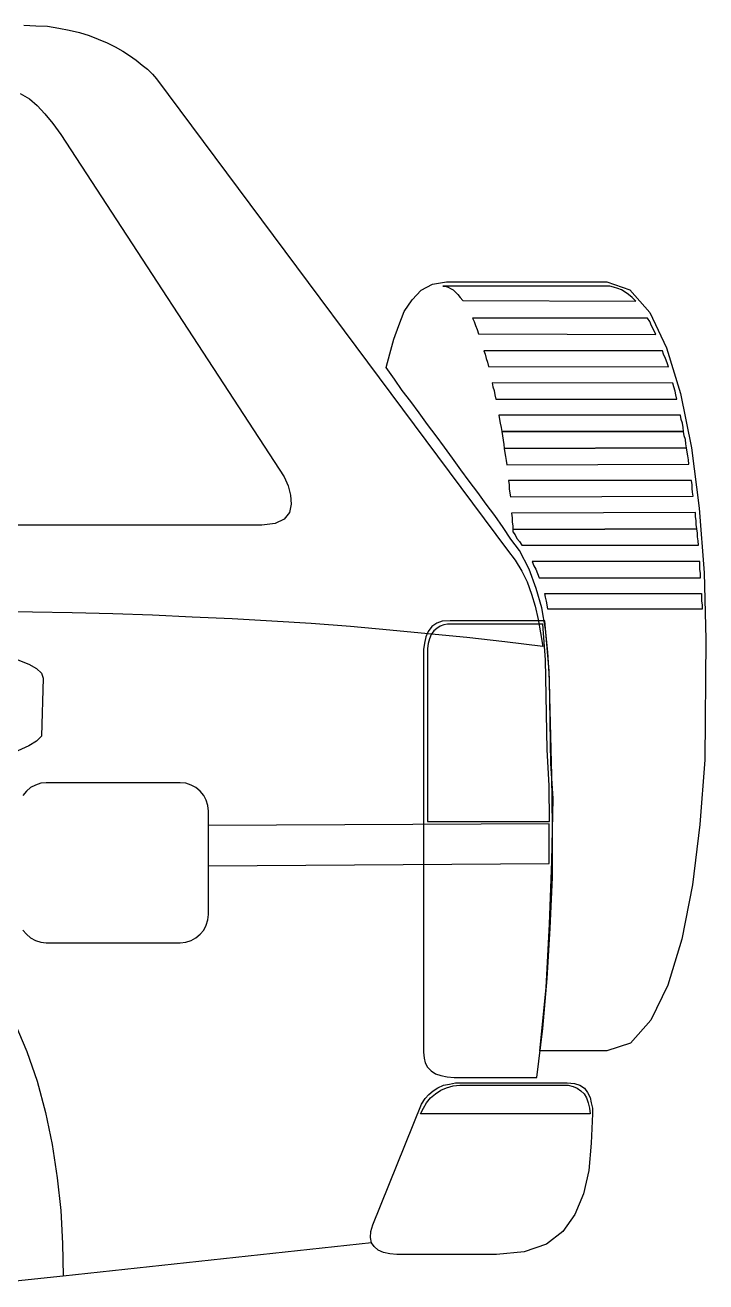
# Model space of a CAD drawing. Header units: millimetres. Extents: x 116290 to 180258, y 22146 to 121276.
# Drawn here: x 124839 to 125581, y 49166 to 50534 of the extents above; entities that cross this region are included whole.
import ezdxf

# ---------------------------------------------------------------- set-up
doc = ezdxf.new("R2010")
doc.units = ezdxf.units.MM

# ---------------------------------------------------------------- blocks, each defined once
blk = doc.blocks.new('A$C0482550F')
for p, q in [((4073.5, 1919.4), (4086.7, 1918.7)), ((4086.7, 1918.7), (4099.2, 1918.1)), ((4099.2, 1918.1), (4111.7, 1916.1)), ((4111.7, 1916.1), (4122.8, 1914.1)), ((4122.8, 1914.1), (4134, 1911.5)), ((4134, 1911.5), (4144.5, 1908.2)), ((4144.5, 1908.2), (4154.4, 1904.3)), ((4154.4, 1904.3), (4164.3, 1900.3)), ((4164.3, 1900.3), (4172.8, 1895.7)), ((4172.8, 1895.7), (4181.3, 1891.1)), ((4181.3, 1891.1), (4188.6, 1886.5)), ((4188.6, 1886.5), (4195.8, 1881.3)), ((4195.8, 1881.3), (4202.4, 1876)), ((4202.4, 1876), (4208.3, 1871.4)), ((4208.3, 1871.4), (4213.5, 1866.1)), ((4213.5, 1866.1), (4218.1, 1860.9)), ((4218.1, 1860.9), (4600, 1348.2)), ((4069.6, 1845.1), (4079.5, 1839.2)), ((4079.5, 1839.2), (4088, 1832)), ((4088, 1832), (4096.5, 1822.8)), ((4096.5, 1822.8), (4105.1, 1812.2)), ((4105.1, 1812.2), (4113.6, 1800.4)), ((4113.6, 1800.4), (4351.6, 1436.3)), ((4496.2, 1620.3), (4506, 1630.8)), ((4506, 1630.8), (4518.5, 1637.4)), ((4518.5, 1637.4), (4533.6, 1640.1)), ((4707.1, 1635.5), (4529.7, 1635.5)), ((4529.7, 1635.5), (4532.3, 1635.5)), ((4532.3, 1635.5), (4535.6, 1634.1)), ((4533.6, 1640.1), (4708.4, 1640.1)), ((4535.6, 1634.1), (4538.2, 1632.8)), ((4538.2, 1632.8), (4540.9, 1631.5)), ((4540.9, 1631.5), (4543.5, 1628.9)), ((4543.5, 1628.9), (4546.1, 1626.2)), ((4711.7, 1635.5), (4707.1, 1635.5)), ((4708.4, 1640.1), (4733.4, 1631.5)), ((4715.7, 1634.1), (4711.7, 1635.5)), ((4720.3, 1632.8), (4715.7, 1634.1)), ((4724.2, 1631.5), (4720.3, 1632.8)), ((4728.2, 1628.9), (4724.2, 1631.5)), ((4732.1, 1626.2), (4728.2, 1628.9)), ((4733.4, 1631.5), (4755.1, 1606.5)), ((4487.6, 1607.9), (4496.2, 1620.3)), ((4546.1, 1626.2), (4548.7, 1623)), ((4548.7, 1623), (4551.4, 1619.7)), ((4551.4, 1619.7), (4740, 1619)), ((4736, 1623), (4732.1, 1626.2)), ((4740, 1619), (4736, 1623)), ((4481.7, 1592.7), (4487.6, 1607.9)), ((4752.5, 1600.6), (4561.9, 1600.6)), ((4561.9, 1600.6), (4563.9, 1596.7)), ((4755.1, 1596.7), (4752.5, 1600.6)), ((4755.1, 1606.5), (4773.5, 1568.4)), ((4476.4, 1577.6), (4481.7, 1592.7)), ((4563.9, 1596.7), (4565.2, 1592.7)), ((4565.2, 1592.7), (4567.1, 1588.1)), ((4567.1, 1588.1), (4568.5, 1583.5)), ((4757.1, 1592.1), (4755.1, 1596.7)), ((4759.7, 1587.5), (4757.1, 1592.1)), ((4761.7, 1582.9), (4759.7, 1587.5)), ((4471.9, 1561.8), (4476.4, 1577.6)), ((4568.5, 1583.5), (4761.7, 1582.9)), ((4467.9, 1546.7), (4471.9, 1561.8)), ((4768.9, 1565.1), (4574.4, 1565.1)), ((4574.4, 1565.1), (4575.7, 1561.2)), ((4575.7, 1561.2), (4577, 1556.6)), ((4770.2, 1561.2), (4768.9, 1565.1)), ((4772.2, 1556.6), (4770.2, 1561.2)), ((4773.5, 1568.4), (4788.6, 1518.5)), ((4477.1, 1534.2), (4467.9, 1546.7)), ((4577, 1556.6), (4578.3, 1552.6)), ((4578.3, 1552.6), (4579.6, 1548)), ((4579.6, 1548), (4775.5, 1547.4)), ((4774.2, 1552), (4772.2, 1556.6)), ((4775.5, 1547.4), (4774.2, 1552)), ((4485.6, 1521.7), (4477.1, 1534.2)), ((4494.8, 1509.9), (4485.6, 1521.7)), ((4780.1, 1529.6), (4583.6, 1530.3)), ((4583.6, 1530.3), (4584.2, 1525.7)), ((4584.2, 1525.7), (4585.5, 1521.7)), ((4585.5, 1521.7), (4586.2, 1517.1)), ((4781.4, 1525.7), (4780.1, 1529.6)), ((4782.7, 1521.1), (4781.4, 1525.7)), ((4783.4, 1517.1), (4782.7, 1521.1)), ((4788.6, 1518.5), (4800.5, 1459.3)), ((4504.1, 1497.4), (4494.8, 1509.9)), ((4586.2, 1517.1), (4587.5, 1512.5)), ((4587.5, 1512.5), (4784.7, 1512.5)), ((4784.7, 1512.5), (4783.4, 1517.1)), ((4513.2, 1484.9), (4504.1, 1497.4)), ((4788.6, 1494.8), (4590.8, 1494.8)), ((4590.8, 1494.8), (4591.5, 1490.2)), ((4789.3, 1490.2), (4788.6, 1494.8)), ((4522.4, 1472.4), (4513.2, 1484.9)), ((4591.5, 1490.2), (4592.1, 1486.3)), ((4592.1, 1486.3), (4593.4, 1481.7)), ((4593.4, 1481.7), (4594.1, 1477.1)), ((4791.9, 1477.1), (4594.1, 1477.1)), ((4594.1, 1477.1), (4594.7, 1472.4)), ((4594.1, 1477.1), (4791.9, 1477.1)), ((4790.6, 1486.3), (4789.3, 1490.2)), ((4791.3, 1481.7), (4790.6, 1486.3)), ((4791.9, 1477.1), (4791.3, 1481.7)), ((4792.6, 1472.4), (4791.9, 1477.1)), ((4531.7, 1460), (4522.4, 1472.4)), ((4594.7, 1472.4), (4595.4, 1467.8)), ((4595.4, 1467.8), (4596.1, 1463.2)), ((4793.9, 1468.5), (4792.6, 1472.4)), ((4794.5, 1463.9), (4793.9, 1468.5)), ((4795.2, 1459.3), (4794.5, 1463.9)), ((4540.2, 1448.1), (4531.7, 1460)), ((4596.1, 1463.2), (4596.7, 1458.7)), ((4795.2, 1459.3), (4596.7, 1458.7)), ((4596.7, 1458.7), (4795.2, 1459.3)), ((4596.7, 1458.7), (4597.4, 1454.1)), ((4597.4, 1454.1), (4598, 1450.1)), ((4598, 1450.1), (4598.7, 1445.5)), ((4795.9, 1454.7), (4795.2, 1459.3)), ((4796.5, 1450.8), (4795.9, 1454.7)), ((4797.2, 1446.2), (4796.5, 1450.8)), ((4800.5, 1459.3), (4809, 1393.6)), ((4351.6, 1436.3), (4356.8, 1427.8)), ((4549.4, 1435.6), (4540.2, 1448.1)), ((4598.7, 1445.5), (4599.3, 1440.9)), ((4599.3, 1440.9), (4797.8, 1441.6)), ((4797.8, 1441.6), (4797.2, 1446.2)), ((4356.8, 1427.8), (4361.4, 1417.9)), ((4558.6, 1423.1), (4549.4, 1435.6)), ((4567.8, 1410.7), (4558.6, 1423.1)), ((4800.5, 1423.8), (4601.3, 1423.8)), ((4601.3, 1423.8), (4602, 1419.2)), ((4801.1, 1419.2), (4800.5, 1423.8)), ((4361.4, 1417.9), (4364, 1408)), ((4577, 1398.2), (4567.8, 1410.7)), ((4602, 1419.2), (4602, 1414.6)), ((4602, 1414.6), (4602.6, 1410)), ((4602.6, 1410), (4603.3, 1406.1)), ((4801.1, 1415.3), (4801.1, 1419.2)), ((4801.8, 1411.3), (4801.1, 1415.3)), ((4802.4, 1406.7), (4801.8, 1411.3)), ((4364.7, 1398.2), (4362.7, 1389)), ((4364, 1408), (4364.7, 1398.2)), ((4586.2, 1385.7), (4577, 1398.2)), ((4603.3, 1406.1), (4802.4, 1406.7)), ((4356.8, 1381.8), (4347, 1377.2)), ((4362.7, 1389), (4356.8, 1381.8)), ((4595.4, 1372.6), (4586.2, 1385.7)), ((4805, 1389), (4604.6, 1388.3)), ((4604.6, 1388.3), (4605.3, 1383.1)), ((4605.3, 1383.1), (4605.3, 1378.5)), ((4805, 1384.4), (4805, 1389)), ((4805.7, 1380.4), (4805, 1384.4)), ((4809, 1393.6), (4814.3, 1323.3)), ((4332.5, 1375.2), (3327.6, 1375.2)), ((4347, 1377.2), (4332.5, 1375.2)), ((4603.9, 1360.1), (4595.4, 1372.6)), ((4605.3, 1378.5), (4605.9, 1374.5)), ((4605.9, 1374.5), (4605.9, 1370.6)), ((4806.4, 1371.2), (4605.9, 1370.6)), ((4605.9, 1370.6), (4806.4, 1371.2)), ((4605.9, 1370.6), (4605.9, 1369.9)), ((4605.9, 1369.9), (4605.9, 1369.3)), ((4605.9, 1369.3), (4605.9, 1368.6)), ((4605.9, 1368.6), (4605.9, 1368)), ((4605.9, 1368), (4608.5, 1364.7)), ((4805.7, 1375.8), (4805.7, 1380.4)), ((4806.4, 1371.2), (4805.7, 1375.8)), ((4807, 1366.6), (4806.4, 1371.2)), ((4613.2, 1347.6), (4603.9, 1360.1)), ((4608.5, 1364.7), (4610.5, 1360.7)), ((4610.5, 1360.7), (4613.2, 1357.4)), ((4613.2, 1357.4), (4615.8, 1353.5)), ((4807, 1362.7), (4807, 1366.6)), ((4807.7, 1358.1), (4807, 1362.7)), ((4808.3, 1353.5), (4807.7, 1358.1)), ((4600, 1348.2), (4608.5, 1337.1)), ((4623.7, 1327.2), (4613.2, 1347.6)), ((4615.8, 1353.5), (4808.3, 1353.5)), ((4608.5, 1337.1), (4615.8, 1325.2)), ((4631.5, 1306.2), (4623.7, 1327.2)), ((4809.7, 1335.7), (4626.9, 1335.7)), ((4626.9, 1335.7), (4628.9, 1331.1)), ((4628.9, 1331.1), (4630.9, 1327.2)), ((4630.9, 1327.2), (4632.9, 1322.6)), ((4809.7, 1331.1), (4809.7, 1335.7)), ((4809.7, 1327.2), (4809.7, 1331.1)), ((4810.3, 1322.6), (4809.7, 1327.2)), ((4615.8, 1325.2), (4621.7, 1313.4)), ((4621.7, 1313.4), (4626.3, 1300.3)), ((4632.9, 1322.6), (4634.8, 1318)), ((4634.8, 1318), (4810.3, 1318)), ((4810.3, 1318), (4810.3, 1322.6)), ((4814.3, 1323.3), (4816.2, 1251)), ((4626.3, 1300.3), (4630.2, 1287.1)), ((4637.5, 1285.1), (4631.5, 1306.2)), ((4641.4, 1297), (4640.8, 1300.9)), ((4640.8, 1300.9), (4811.6, 1300.9)), ((4811.6, 1300.9), (4811.6, 1296.3)), ((4630.2, 1287.1), (4633.5, 1272.7)), ((4642.7, 1292.4), (4641.4, 1297)), ((4643.4, 1288.4), (4642.7, 1292.4)), ((4644, 1283.8), (4643.4, 1288.4)), ((4811.6, 1296.3), (4811.6, 1292.4)), ((4811.6, 1292.4), (4812.3, 1288.4)), ((4812.3, 1288.4), (4812.3, 1283.8)), ((4082.8, 1280.5), (4038.7, 1281.2)), ((4126.1, 1279.9), (4082.8, 1280.5)), ((4170.2, 1278.6), (4126.1, 1279.9)), ((4213.5, 1277.2), (4170.2, 1278.6)), ((4256.9, 1275.3), (4213.5, 1277.2)), ((4300.3, 1273.3), (4256.9, 1275.3)), ((4343.7, 1270.7), (4300.3, 1273.3)), ((4633.5, 1272.7), (4636.1, 1258.2)), ((4641.4, 1262.1), (4637.5, 1285.1)), ((4812.3, 1283.8), (4644, 1283.8)), ((4386.4, 1268.1), (4343.7, 1270.7)), ((4429.1, 1264.8), (4386.4, 1268.1)), ((4471.9, 1260.8), (4429.1, 1264.8)), ((4513.9, 1256.9), (4471.9, 1260.8)), ((4513.9, 1259.5), (4511.3, 1253.6)), ((4517.8, 1264.8), (4513.9, 1259.5)), ((4519.8, 1260.2), (4517.2, 1256.2)), ((4523.1, 1268.7), (4517.8, 1264.8)), ((4523.1, 1262.8), (4519.8, 1260.2)), ((4529, 1270.7), (4523.1, 1268.7)), ((4527, 1265.4), (4523.1, 1262.8)), ((4531, 1266.7), (4527, 1265.4)), ((4537.6, 1271.3), (4529, 1270.7)), ((4534.9, 1267.4), (4531, 1266.7)), ((4638.8, 1267.4), (4534.9, 1267.4)), ((4640.8, 1271.3), (4537.6, 1271.3)), ((4641.4, 1228.6), (4638.8, 1267.4)), ((4645.4, 1216.8), (4640.8, 1271.3)), ((4644, 1237.2), (4641.4, 1262.1)), ((4509.9, 1247), (4508.7, 1239.8)), ((4511.3, 1253.6), (4509.9, 1247)), ((4513.9, 1246.4), (4513.2, 1241.1)), ((4556, 1252.9), (4513.9, 1256.9)), ((4515.2, 1251.6), (4513.9, 1246.4)), ((4517.2, 1256.2), (4515.2, 1251.6)), ((4597.4, 1248.3), (4556, 1252.9)), ((4638.8, 1243.1), (4597.4, 1248.3)), ((4636.1, 1258.2), (4638.8, 1243.1)), ((4816.2, 1251), (4814.9, 1119.9)), ((4508.7, 1239.8), (4508.7, 1231.9)), ((4508.7, 1231.9), (4508.7, 801.8)), ((4513.2, 1241.1), (4513.2, 1052.9)), ((4646, 1208.2), (4644, 1237.2)), ((4067, 1228.6), (4078.8, 1224)), ((4078.8, 1224), (4087.4, 1219.4)), ((4087.4, 1219.4), (4092.6, 1214.2)), ((4643.4, 1131.1), (4641.4, 1228.6)), ((4092.6, 1214.2), (4094.6, 1208.9)), ((4094.6, 1208.9), (4092.6, 1145.6)), ((4648.6, 1102.8), (4645.4, 1216.8)), ((4647.3, 1116), (4646, 1208.2)), ((4087.4, 1140.3), (4078.8, 1135)), ((4092.6, 1145.6), (4087.4, 1140.3)), ((4078.8, 1135), (4067, 1129.8)), ((4645.4, 1091.7), (4643.4, 1131.1)), ((4650, 1077.9), (4647.3, 1116)), ((4814.9, 1119.9), (4809.7, 1049.6)), ((4092, 1094.3), (4086, 1092.3)), ((4097.9, 1094.9), (4092, 1094.3)), ((4243.8, 1094.9), (4097.9, 1094.9)), ((4249.7, 1094.3), (4243.8, 1094.9)), ((4255.6, 1092.3), (4249.7, 1094.3)), ((4649.3, 1047.6), (4648.6, 1102.8)), ((4076.2, 1085.8), (4072.2, 1081.1)), ((4080.8, 1089.7), (4076.2, 1085.8)), ((4086, 1092.3), (4080.8, 1089.7)), ((4260.9, 1089.7), (4255.6, 1092.3)), ((4265.5, 1085.8), (4260.9, 1089.7)), ((4269.4, 1081.1), (4265.5, 1085.8)), ((4272, 1075.9), (4269.4, 1081.1)), ((4646, 1052.9), (4645.4, 1091.7)), ((4274, 1070), (4272, 1075.9)), ((4274.7, 1064.1), (4274, 1070)), ((4648.6, 1009.5), (4650, 1077.9)), ((4274.7, 951.7), (4274.7, 1064.1)), ((4645.4, 1050.2), (4274.7, 1048.3)), ((4513.2, 1052.9), (4646, 1052.9)), ((4645.4, 1006.9), (4645.4, 1050.2)), ((4649.3, 991.8), (4649.3, 1047.6)), ((4809.7, 1049.6), (4801.8, 983.9)), ((4274.7, 1004.4), (4645.4, 1006.9)), ((4646, 941.1), (4648.6, 1009.5)), ((4646.7, 936.6), (4649.3, 991.8)), ((4801.8, 983.9), (4789.9, 924.7)), ((4272, 939.8), (4274, 945.7)), ((4274, 945.7), (4274.7, 951.7)), ((4072.2, 934.6), (4076.2, 930)), ((4265.5, 930), (4269.4, 934.6)), ((4269.4, 934.6), (4272, 939.8)), ((4642.1, 872.1), (4646, 941.1)), ((4643.4, 882), (4646.7, 936.6)), ((4076.2, 930), (4080.8, 926)), ((4080.8, 926), (4086, 923.4)), ((4086, 923.4), (4092, 921.4)), ((4092, 921.4), (4097.9, 920.8)), ((4097.9, 920.8), (4243.8, 920.8)), ((4243.8, 920.8), (4249.7, 921.4)), ((4249.7, 921.4), (4255.6, 923.4)), ((4255.6, 923.4), (4260.9, 926)), ((4260.9, 926), (4265.5, 930)), ((4789.9, 924.7), (4774.8, 874.8)), ((4638.8, 827.4), (4643.4, 882)), ((4635.5, 803.1), (4642.1, 872.1)), ((4774.8, 874.8), (4756.4, 836.6)), ((4756.4, 836.6), (4734.1, 811.7)), ((4063.7, 833.4), (4076.8, 802.5)), ((4632.2, 774.2), (4638.8, 827.4)), ((4734.1, 811.7), (4708.4, 803.1)), ((4076.8, 802.5), (4088, 770.3)), ((4508.7, 801.8), (4509.3, 795.2)), ((4509.3, 795.2), (4510.6, 790)), ((4708.4, 803.1), (4635.5, 803.1)), ((4510.6, 790), (4513.2, 785.4)), ((4513.2, 785.4), (4517.2, 781.4)), ((4517.2, 781.4), (4521.8, 778.2)), ((4088, 770.3), (4097.2, 736.1)), ((4521.8, 778.2), (4527.7, 776.2)), ((4527.7, 776.2), (4534.3, 774.9)), ((4530.3, 765.7), (4536.9, 767)), ((4534.3, 774.9), (4542.2, 774.2)), ((4536.9, 767), (4543.5, 768.3)), ((4542.2, 774.2), (4632.2, 774.2)), ((4543.5, 768.3), (4551.4, 768.3)), ((4551.4, 768.3), (4665.1, 768.3)), ((4665.1, 768.3), (4673, 767.6)), ((4673, 767.6), (4678.9, 765.7)), ((4510.6, 751.2), (4514.6, 755.8)), ((4514.6, 755.8), (4519.2, 759.7)), ((4516.5, 751.9), (4521.8, 756.5)), ((4519.2, 759.7), (4524.4, 763)), ((4521.8, 756.5), (4527.7, 760.4)), ((4524.4, 763), (4530.3, 765.7)), ((4527.7, 760.4), (4533.6, 763)), ((4533.6, 763), (4540.9, 765)), ((4540.9, 765), (4548.1, 765.7)), ((4548.1, 765.7), (4666.4, 765.7)), ((4666.4, 765.7), (4671.6, 764.3)), ((4671.6, 764.3), (4676.2, 762.4)), ((4676.2, 762.4), (4680.2, 759.7)), ((4678.9, 765.7), (4684.1, 762.4)), ((4680.2, 759.7), (4683.5, 756.5)), ((4683.5, 756.5), (4686.1, 751.9)), ((4684.1, 762.4), (4687.4, 757.8)), ((4687.4, 757.8), (4690.1, 752.5)), ((4690.1, 752.5), (4691.4, 746.6)), ((4453.4, 613.9), (4506.7, 745.3)), ((4505.3, 734.8), (4508.7, 740.7)), ((4506.7, 745.3), (4510.6, 751.2)), ((4508.7, 740.7), (4511.9, 746.6)), ((4511.9, 746.6), (4516.5, 751.9)), ((4686.1, 751.9), (4688.1, 746.6)), ((4688.1, 746.6), (4689.4, 740.7)), ((4689.4, 740.7), (4690.1, 734.8)), ((4691.4, 746.6), (4692.7, 740.7)), ((4692.7, 740.7), (4692.7, 734.8)), ((4097.2, 736.1), (4104.4, 701.3)), ((4690.1, 734.8), (4505.3, 734.8)), ((4692.7, 734.8), (4691.4, 702.6)), ((4104.4, 701.3), (4109.7, 665.1)), ((4691.4, 702.6), (4688.7, 673)), ((4688.7, 673), (4682.8, 647.4)), ((4109.7, 665.1), (4113.6, 629.6)), ((4682.8, 647.4), (4673.6, 625)), ((4113.6, 629.6), (4115.6, 593.5)), ((4673.6, 625), (4660.5, 606.6)), ((4450.8, 600.1), (4451.5, 606.6)), ((4451.5, 606.6), (4453.4, 613.9)), ((4660.5, 606.6), (4642.7, 592.8)), ((4115.6, 593.5), (4116.3, 558)), ((4452.1, 594.2), (4116.3, 558)), ((4452.1, 594.2), (4450.8, 600.1)), ((4454.8, 590.2), (4452.1, 594.2)), ((4459.4, 586.3), (4454.8, 590.2)), ((4642.7, 592.8), (4618.4, 584.3)), ((4465.3, 583.6), (4459.4, 586.3)), ((4471.9, 582.3), (4465.3, 583.6)), ((4479.7, 581.7), (4471.9, 582.3)), ((4588.2, 581.7), (4479.7, 581.7)), ((4618.4, 584.3), (4588.2, 581.7)), ((4116.3, 558), (4057.4, 551.7))]:
    blk.add_line(p, q)

msp = doc.modelspace()

# ---------------------------------------------------------------- block references
msp.add_blockref('A$C0482550F', (120764.6, 48614.7))

doc.saveas('drawing.dxf')
